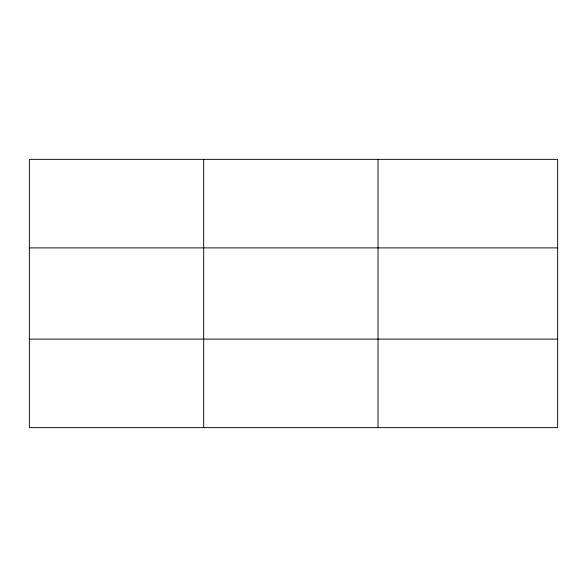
<?xml version="1.0" encoding="UTF-8"?>
<svg xmlns="http://www.w3.org/2000/svg" width="587" height="587" viewBox="0 0 587 587"><rect width="100%" height="100%" fill="white"/><g stroke="black" fill="none" stroke-linecap="round" stroke-linejoin="round"><path stroke-width="0.88" d="M203.689 159.363L203.689 427.637M378.028 159.363L378.028 427.637M29.35 247.89L557.65 247.89M29.35 339.11L557.65 339.11M557.65 159.363L557.65 427.637L29.35 427.637L29.35 159.363L557.65 159.363"/></g></svg>
